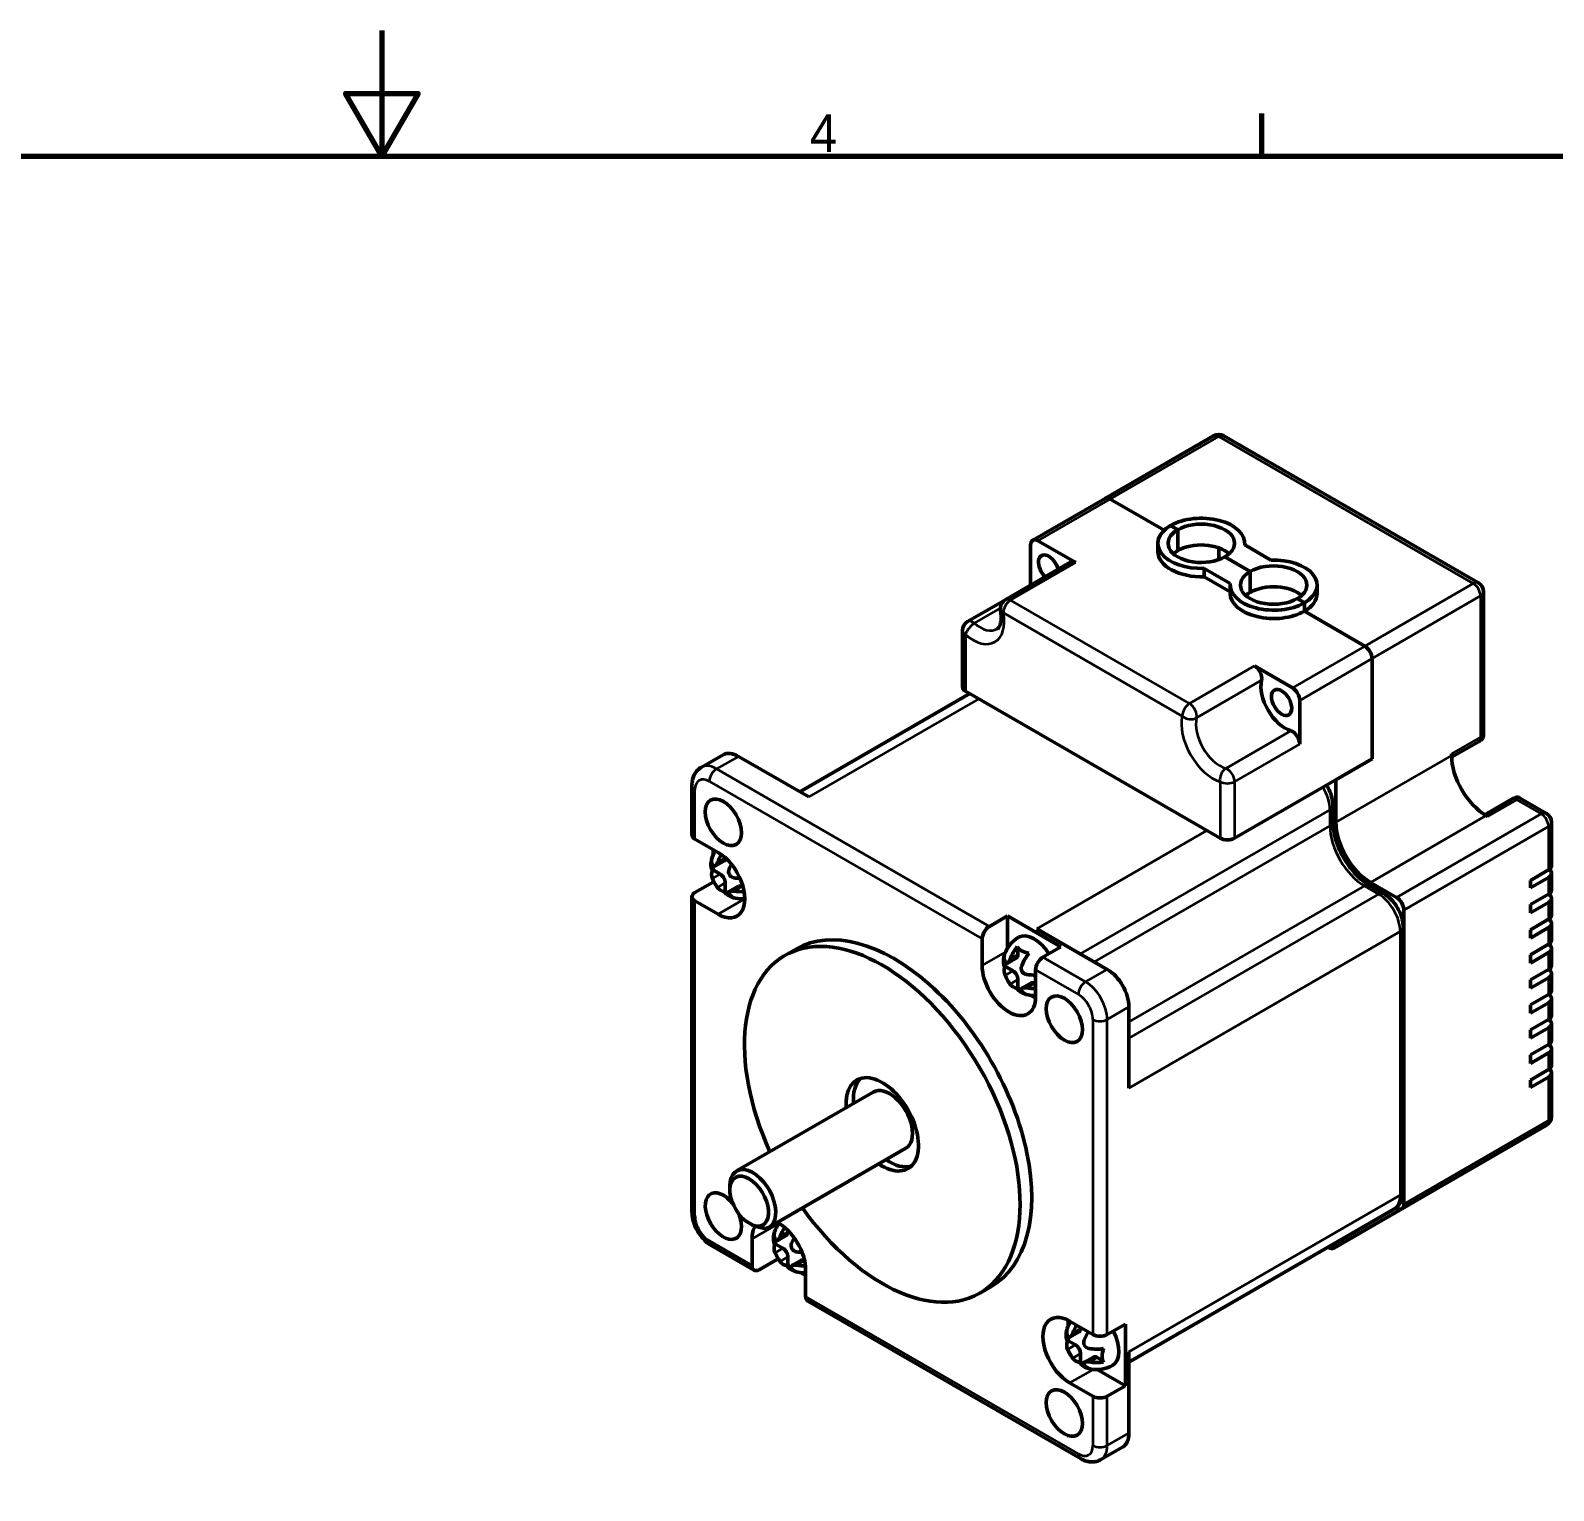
# Model space of a CAD drawing. Header units: millimetres. Extents: x 583 to 1920, y -107 to 363.
# Drawn here: x 806.7 to 955.6, y 220.1 to 362.8 of the extents above; entities that cross this region are included whole.
import ezdxf

# ---------------------------------------------------------------- set-up
doc = ezdxf.new("R2010")
doc.units = ezdxf.units.MM
doc.header["$LTSCALE"] = 1.2
for name, color, linetype, lineweight in [('경계(ISO)', 7, 'Continuous', 70), ('외형선(ISO)', 7, 'Continuous', 50), ('좁은 외형선(ISO)', 7, 'Continuous', 35)]:
    doc.layers.add(name, color=color, linetype=linetype, lineweight=lineweight)
doc.styles.add('레이블 문자 (JIS)', font='')
doc.styles.get('레이블 문자 (JIS)').set_extended_font_data('Gulim')

# ---------------------------------------------------------------- blocks, each defined once
blk = doc.blocks.new('경계 Default Border')
at = {"layer": '경계(ISO)'}
blk.add_line((280, 287), (280, 290.4), dxfattribs=at)
at = {"layer": '경계(ISO)', "flags": 128}
for points in [[(210, 297), (210, 287), (207.11, 292), (212.89, 292), (210, 287)], [(10, 10), (10, 287), (410, 287), (410, 10), (10, 10)]]:
    blk.add_lwpolyline(points, dxfattribs=at)
at = {"layer": '경계(ISO)', "insert": (244.04, 287.33), "char_height": 3, "attachment_point": 7, "style": '레이블 문자 (JIS)'}
blk.add_mtext('4', dxfattribs=at)

msp = doc.modelspace()

# ---------------------------------------------------------------- linework, layer by layer
at = {"layer": '외형선(ISO)', "color": 0}
for p, q in [((922.3973, 323.1651), (911.7907, 317.0414)), ((948.2874, 308.7948), (923.3973, 323.1651)), ((911.7907, 317.0414), (904.7196, 312.9589)), ((912.2907, 316.9919), (917.5723, 313.9425)), ((912.2907, 316.9919), (917.5723, 313.9425)), ((918.9021, 313.9913), (918.195, 314.3995)), ((918.195, 314.3995), (918.9021, 313.9913)), ((908.9202, 310.7728), (905.2196, 312.9094)), ((916.9502, 311.848), (916.9502, 312.6644)), ((918.9021, 313.9913), (918.9021, 311.95)), ((918.9021, 313.9913), (918.9021, 311.95)), ((925.4502, 312.4969), (925.4502, 312.6644)), ((904.5125, 312.5011), (904.5125, 308.5662)), ((922.8973, 312.2235), (922.8973, 311.0642)), ((923.4983, 311.3376), (925.9732, 309.9088)), ((923.4983, 311.3376), (925.9732, 309.9088)), ((925.4409, 312.5023), (927.9904, 311.0303)), ((908.4202, 310.8224), (902.0563, 307.1481)), ((921.4811, 310.2161), (924.0306, 308.7441)), ((921.4811, 309.3996), (921.4811, 310.2161)), ((925.9732, 309.9088), (925.9732, 307.8675)), ((925.9732, 309.9088), (925.9732, 307.8675)), ((924.0213, 307.933), (921.4811, 309.3996)), ((924.0213, 308.582), (924.0213, 307.7655)), ((932.5213, 307.7655), (932.5213, 308.582)), ((898.3556, 305.0116), (902.0563, 307.1481)), ((930.5694, 307.2552), (931.2765, 306.8469)), ((930.5694, 307.2552), (931.2765, 306.8469)), ((931.2765, 306.0304), (931.2765, 306.8469)), ((931.2765, 306.8469), (931.2765, 306.0304)), ((948.7874, 293.9667), (948.7874, 307.9288)), ((931.2765, 306.0304), (937.1808, 302.6215)), ((931.2765, 306.0304), (937.1808, 302.6215)), ((897.8556, 304.1455), (897.8556, 298.6207)), ((937.8879, 301.3968), (937.8879, 291.5988)), ((937.8879, 301.3968), (937.8879, 291.5988)), ((930.1098, 298.5391), (926.4091, 300.6756)), ((898.5639, 297.9727), (881.9469, 288.3788)), ((923.0387, 283.8421), (898.1485, 298.2125)), ((930.8169, 293.0412), (930.8169, 297.3143)), ((948.4945, 293.7302), (948.6275, 293.6535)), ((874.4454, 291.9924), (872.3241, 290.7676)), ((882.8255, 287.8715), (875.9454, 291.8438)), ((945.6661, 292.0972), (945.6661, 291.9254)), ((945.6691, 291.7607), (948.2874, 293.2724)), ((937.8879, 291.5988), (924.4529, 283.8421)), ((934.3524, 289.5576), (937.8879, 291.5988)), ((871.4099, 288.986), (871.4099, 284.1687)), ((934.3524, 285.3935), (934.3524, 289.5576)), ((951.5374, 287.6433), (948.9191, 286.1316)), ((952.0374, 287.7473), (952.0374, 287.5938)), ((952.0374, 287.7473), (952.0374, 287.7473)), ((954.9342, 286.2595), (952.3887, 287.7292)), ((934.0584, 287.0387), (934.0584, 285.4629)), ((949.0602, 286.0467), (949.209, 285.9608)), ((955.4342, 281.1477), (955.4342, 285.3935)), ((873.9655, 282.4541), (871.7027, 283.7605)), ((873.4705, 282.1892), (873.4705, 282.7398)), ((873.6447, 281.0932), (874.5276, 281.6029)), ((874.6726, 281.9334), (874.6726, 281.9234)), ((873.3975, 280.6973), (873.4705, 280.7394)), ((873.4705, 281.1086), (873.4705, 280.7394)), ((873.4705, 280.7394), (874.1776, 280.3312)), ((953.3736, 279.7188), (955.1413, 280.7394)), ((955.1413, 280.0046), (953.3736, 278.984)), ((955.4342, 280.4128), (955.4342, 278.7798)), ((871.7027, 278.5349), (873.4705, 279.5555)), ((873.4705, 279.5555), (873.4705, 279.7387)), ((873.4705, 279.5555), (873.5978, 279.482)), ((874.5996, 278.6152), (874.6726, 278.6574)), ((874.6726, 279.4739), (874.6726, 278.6574)), ((874.6726, 278.6574), (874.9923, 278.4728)), ((875.0661, 278.6314), (875.9489, 279.1411)), ((876.2989, 279.1064), (876.428, 279.032)), ((937.6596, 279.2254), (939.0243, 278.4375)), ((940.2921, 278.045), (937.7465, 279.5147)), ((953.3736, 278.984), (953.3736, 279.7188)), ((871.4099, 278.1266), (871.4099, 247.3447)), ((871.7027, 277.7184), (873.9655, 276.412)), ((876.3131, 277.9144), (876.4404, 277.8409)), ((955.1413, 278.3716), (953.3736, 277.351)), ((955.1413, 277.5551), (953.3736, 276.5345)), ((953.3736, 276.5345), (953.3736, 277.351)), ((955.4342, 277.9633), (955.4342, 276.3304)), ((900.482, 275.2281), (902.2498, 276.2487)), ((902.2498, 276.2487), (907.4823, 273.2277)), ((902.2498, 276.2487), (902.2498, 273.0807)), ((940.9992, 248.0796), (940.9992, 276.8202)), ((955.1413, 275.9221), (953.3736, 274.9015)), ((955.4342, 275.5139), (955.4342, 273.8809)), ((899.7749, 274.0033), (899.7749, 271.3905)), ((912.0078, 271.0231), (905.1277, 274.9954)), ((940.9385, 275.1219), (940.9385, 249.3696)), ((955.1413, 275.1056), (953.3736, 274.085)), ((953.3736, 274.085), (953.3736, 274.9015)), ((881.6232, 273.0281), (880.4918, 272.3749)), ((903.2751, 273.1374), (903.2751, 272.4724)), ((907.4823, 273.2277), (905.7146, 272.207)), ((955.1413, 273.4726), (953.3736, 272.452)), ((955.1413, 272.6561), (953.3736, 271.6355)), ((953.3736, 271.6355), (953.3736, 272.452)), ((955.4342, 273.0644), (955.4342, 271.4314)), ((902, 271.2463), (902.073, 271.2885)), ((902.073, 271.6577), (902.073, 271.2885)), ((902.073, 271.2885), (902.7801, 270.8802)), ((903.1301, 272.152), (902.2472, 271.6422)), ((905.0075, 268.3695), (905.0075, 270.9823)), ((955.1413, 271.0231), (953.3736, 270.0025)), ((903.2751, 270.0229), (903.2751, 269.2064)), ((903.6685, 269.1804), (904.5514, 269.6902)), ((904.9014, 269.6555), (905.0075, 269.5943)), ((955.1413, 270.2066), (953.3736, 269.186)), ((953.3736, 269.186), (953.3736, 270.0025)), ((955.4342, 270.6149), (955.4342, 268.9819)), ((903.2021, 269.1643), (903.2751, 269.2064)), ((903.2751, 269.2064), (903.5948, 269.0218)), ((955.1413, 268.5736), (953.3736, 267.553)), ((955.4342, 268.1654), (955.4342, 266.5324)), ((914.1292, 259.4044), (914.1292, 267.3489)), ((955.1413, 267.7571), (953.3736, 266.7365)), ((953.3736, 266.7365), (953.3736, 267.553)), ((955.1413, 266.1241), (953.3736, 265.1035)), ((955.1413, 265.3076), (953.3736, 264.287)), ((953.3736, 264.287), (953.3736, 265.1035)), ((955.4342, 265.7159), (955.4342, 264.0829)), ((955.1413, 263.6747), (953.3736, 262.654)), ((955.1413, 262.8582), (953.3736, 261.8375)), ((953.3736, 261.8375), (953.3736, 262.654)), ((955.4342, 263.2664), (955.4342, 261.6334)), ((955.1413, 261.2252), (953.3736, 260.2045)), ((955.4342, 256.6528), (955.4342, 260.8986)), ((955.1413, 260.4903), (953.3736, 259.4697)), ((953.3736, 259.4697), (953.3736, 260.2045)), ((889.1364, 259.035), (875.7721, 251.3191)), ((954.9342, 255.7868), (940.7921, 247.6218)), ((892.3114, 253.5357), (878.9471, 245.8198)), ((875.1145, 249.4574), (875.1145, 249.8657)), ((914.1292, 232.6375), (940.0243, 247.5881)), ((940.7921, 247.6218), (934.1453, 243.7843)), ((940.2146, 247.7161), (940.2921, 247.6713)), ((876.642, 246.4322), (877.3701, 246.0119)), ((879.7638, 245.973), (879.7638, 246.12)), ((877.2889, 244.6911), (877.2889, 242.0783)), ((879.514, 244.1387), (879.587, 244.1808)), ((879.587, 244.55), (879.587, 244.1808)), ((879.587, 244.1808), (880.2941, 243.7725)), ((879.7612, 244.5345), (880.6441, 245.0443)), ((880.7891, 245.3647), (880.7891, 245.5137)), ((934.3524, 244.242), (934.3524, 244.3134)), ((873.3241, 244.0292), (877.496, 241.6205)), ((879.7638, 242.6907), (877.996, 241.6701)), ((879.7638, 242.6907), (879.7638, 242.8377)), ((879.9224, 242.5991), (879.7638, 242.6907)), ((880.7891, 242.9152), (880.7891, 242.0987)), ((933.5835, 243.8695), (933.6453, 243.8338)), ((880.7161, 242.0566), (880.7891, 242.0987)), ((880.7891, 242.0987), (881.1088, 241.9141)), ((882.0654, 242.5825), (881.1825, 242.0727)), ((882.5215, 241.0985), (882.0446, 241.3738)), ((882.4154, 242.5478), (882.4241, 242.5428)), ((882.5215, 239.0573), (882.5215, 241.6701)), ((900.6732, 240.0325), (899.5418, 239.3793)), ((882.7286, 238.5995), (909.3865, 223.2085)), ((910.5936, 235.3422), (908.3309, 236.6486)), ((908.3637, 235.0836), (909.2466, 235.5933)), ((909.3915, 236.0362), (909.3915, 235.9138)), ((912.0078, 235.3422), (913.7756, 236.3628)), ((913.7756, 236.3628), (913.7756, 230.3208)), ((908.1165, 234.6877), (908.1895, 234.7298)), ((908.1895, 235.099), (908.1895, 234.7298)), ((908.8966, 234.3216), (908.1895, 234.7298)), ((909.3185, 232.6056), (909.3915, 232.6478)), ((909.3915, 233.4643), (909.3915, 232.6478)), ((909.3915, 232.6478), (909.7113, 232.4632)), ((909.785, 232.6218), (910.6679, 233.1315)), ((911.0179, 233.0969), (911.5938, 232.7643)), ((914.1292, 225.7076), (914.1292, 233.6521)), ((913.7756, 230.3208), (911.032, 231.9048)), ((908.3309, 230.6065), (910.5936, 229.3001)), ((913.7756, 230.3208), (912.0078, 229.3001)), ((913.5078, 224.3342), (911.3865, 223.1095))]:
    msp.add_line(p, q, dxfattribs=at)
for centre, radius, start, end in [((922.8973, 322.2991), 1, 60, 120), ((947.7874, 307.9288), 1, 0, 60), ((902.5563, 306.2821), 1, 120, 190.367983), ((898.8556, 304.1455), 1, 120, 180), ((954.4342, 285.3935), 1, 0, 60), ((876.2636, 280.964), 3.05, 147.342376, 161.261793), ((876.2636, 280.964), 3.05, 198.738207, 221.261793), ((876.2636, 280.964), 3.05, 258.738207, 275.98823), ((904.8661, 271.513), 3.05, 120, 161.261793), ((904.8661, 271.513), 3.05, 198.738207, 221.261793), ((904.8661, 271.513), 3.05, 258.738207, 272.657624), ((954.4342, 256.6528), 1, 300, 0), ((882.3801, 244.4053), 3.05, 144.01177, 161.261793), ((882.3801, 244.4053), 3.05, 198.738207, 221.261793), ((882.3801, 244.4053), 3.05, 258.738207, 272.657624), ((910.9825, 234.9544), 3.05, 147.342376, 161.261793), ((910.9825, 234.9544), 3.05, 198.738207, 221.261793), ((910.9825, 234.9544), 3.05, 258.738207, 300)]:
    msp.add_arc(centre, radius, start, end, dxfattribs=at)
for centre, major_axis, ratio, start_param, end_param in [((912.2907, 316.1754), (-0.5, 0.866), 0.57735027, 5.49778714, 6.28318531), ((912.2907, 316.1754), (-0.5, 0.866), 0.57735027, 5.49778714, 6.28318531), ((921.2002, 312.6644), (-4.25, 0), 0.57735027, 5.49778714, 7.92012595), ((921.2002, 312.6644), (4.25, 0), 0.57735027, 6.21704099, 8.6393798), ((921.2002, 312.6644), (3.25, 0), 0.57735027, 5.49778714, 8.6393798), ((905.2196, 312.0929), (-0.5, 0.866), 0.57735027, 5.49778714, 7.06858347), ((921.2002, 312.6644), (-3.25, 0), 0.57735027, 5.49778714, 8.6393798), ((906.2803, 310.2558), (-0.7, 1.2124), 0.57735027, 4.28576383, 8.28060679), ((921.2002, 311.848), (-4.25, 0), 0.57735027, 0, 1.63694064), ((921.2002, 310.6232), (-3.25, 0), 0.57735027, 5.49778714, 5.70807388), ((921.2002, 310.6232), (-3.25, 0), 0.57735027, 3.71670408, 5.49778714), ((908.9202, 309.9563), (-0.5, 0.866), 0.57735027, 5.49778714, 6.28318531), ((928.2713, 308.582), (-3.25, 0), 0.57735027, 5.49778714, 8.6393798), ((928.2713, 308.582), (3.25, 0), 0.57735027, 5.49778714, 8.6393798), ((928.2713, 308.582), (4.25, 0), 0.57735027, 5.49778714, 7.92012595), ((928.2713, 308.582), (-4.25, 0), 0.57735027, 6.21704099, 8.6393798), ((928.2713, 306.5407), (-3.25, 0), 0.57735027, 3.71670408, 5.49778714), ((928.2713, 307.7655), (-4.25, 0), 0.57735027, 0, 2.35619449), ((928.2713, 306.5407), (-3.25, 0), 0.57735027, 5.49778714, 5.70807388), ((928.2713, 307.7655), (4.25, 0), 0.57735027, 5.49778714, 6.28318531), ((937.1808, 301.805), (-0.5, 0.866), 0.57735027, 3.92699082, 5.49778714), ((937.1808, 301.805), (0.5, -0.866), 0.57735027, 0.78539816, 2.35619449), ((926.4091, 299.8591), (0.5, -0.866), 0.57735027, 0.55343859, 2.35619449), ((929.4027, 297.3143), (-1.675, 2.9012), 0.57735027, 0.55343859, 2.58815407), ((898.8556, 298.6207), (-1, 0), 0.57735027, 0, 0.78539816), ((930.1098, 297.7226), (0.5, -0.866), 0.57735027, 0.78539816, 2.35619449), ((930.1098, 293.4494), (0.5, -0.866), 0.57735027, 0.78539816, 2.58815407), ((947.7874, 294.1385), (1.2071, 0.6969), 0.71743894, 4.71238898, 5.10890316), ((875.9454, 289.3943), (-1.5, 2.5981), 0.57735027, 5.49778714, 6.28318531), ((949.0602, 289.9658), (2.4, -4.1569), 0.57735027, 3.92699082, 5.49778714), ((952.0374, 286.7773), (1.2071, 0.6969), 0.71743894, 1.17428215, 1.57079633), ((937.7465, 283.4339), (2.4, -4.1569), 0.57735027, 3.92699082, 5.49778714), ((872.4099, 284.1687), (-1, 0), 0.57735027, 0, 0.78539816), ((923.7458, 284.2504), (-1, 0), 0.57735027, 0.78539816, 2.35619449), ((874.4958, 281.9846), (-0.8736, -1.5131), 0.57735027, 5.11882749, 5.97340863), ((876.2636, 281.6172), (-2.9432, 0), 0.57735027, 6.08978186, 6.53380879), ((875.6979, 281.2906), (1.4716, 2.5489), 0.57735027, 1.52952548, 1.82141981), ((873.9655, 279.433), (1.85, -3.2043), 0.57735027, 5.49778714, 8.6393798), ((874.1776, 282.2091), (0.35, -0.6062), 0.57735027, 0, 0.78539816), ((876.2636, 280.3108), (-2.9432, 0), 0.57735027, 6.05371341, 6.53380879), ((874.1776, 279.7596), (0.35, -0.6062), 0.57735027, 0.78539816, 2.35619449), ((876.8293, 280.6374), (-1.4716, -2.5489), 0.57735027, 4.78090162, 4.96301246), ((876.2636, 281.6172), (-2.9432, 0), 0.57735027, 1.32017285, 1.51939667), ((954.4342, 281.1477), (1, 0), 0.57735027, 5.49778714, 6.28318531), ((954.4342, 280.4128), (1, 0), 0.57735027, 5.49778714, 6.9730024), ((872.4099, 278.1266), (-1, 0), 0.57735027, 5.49778714, 7.06858347), ((875.6979, 281.2906), (-1.4716, -2.5489), 0.57735027, 6.03256182, 6.5126572), ((876.2636, 278.9227), (-1.7471, 0), 0.57735027, 0.30977667, 1.16435782), ((876.2636, 280.3108), (-2.9432, 0), 0.57735027, 1.32017285, 1.65761021), ((876.2989, 278.5349), (-0.35, 0.6062), 0.57735027, 5.49778714, 6.28318531), ((954.4342, 278.7798), (1, 0), 0.57735027, 5.49778714, 6.28318531), ((876.8293, 280.6374), (-1.4716, -2.5489), 0.57735027, 6.03256182, 6.47658875), ((876.4404, 280.8619), (1.85, -3.2043), 0.57735027, 5.49778714, 5.55047775), ((940.2921, 277.2285), (0.5, -0.866), 0.57735027, 0.78539816, 2.35619449), ((954.4342, 277.9633), (1, 0), 0.57735027, 5.49778714, 7.06858347), ((954.4342, 276.3304), (1, 0), 0.57735027, 5.49778714, 6.28318531), ((954.4342, 275.5139), (1, 0), 0.57735027, 5.49778714, 7.06858347), ((890.0168, 255.8771), (-9.525, 16.4978), 0.57735027, 1.73824441, 7.68653355), ((891.1482, 256.5303), (-9.525, 16.4978), 0.57735027, 3.14159265, 6.28318531), ((900.482, 274.4116), (0.5, 0.866), 0.57735027, 0.78539816, 2.35619449), ((904.8661, 271.513), (-1.525, 2.6414), 0.57735027, 4.77038105, 6.28318531), ((904.8661, 272.1662), (-2.9432, 0), 0.57735027, 6.08978186, 6.53380879), ((904.3004, 271.8396), (1.4716, 2.5489), 0.57735027, 1.34132443, 1.82141981), ((902.7801, 272.7582), (0.35, -0.6062), 0.57735027, 0, 0.78539816), ((904.8661, 273.5543), (-1.7471, 0), 0.57735027, 0.30977667, 1.26101965), ((905.4317, 271.1864), (-1.4716, -2.5489), 0.57735027, 4.48291708, 4.96301246), ((954.4342, 273.8809), (1, 0), 0.57735027, 5.49778714, 6.28318531), ((954.4342, 273.0644), (1, 0), 0.57735027, 5.49778714, 7.06858347), ((902.3912, 269.88), (1.85, -3.2043), 0.57735027, 3.92699082, 7.06858347), ((903.0983, 272.5336), (-0.8736, -1.5131), 0.57735027, 5.11882749, 5.97340863), ((904.8661, 270.8598), (-2.9432, 0), 0.57735027, 6.05371341, 6.53380879), ((905.7146, 271.3905), (-0.5, -0.866), 0.57735027, 3.92699082, 5.49778714), ((912.0078, 268.5736), (-1.5, 2.5981), 0.57735027, 3.92699082, 5.49778714), ((954.4342, 271.4314), (1, 0), 0.57735027, 5.49778714, 6.28318531), ((954.4342, 270.6149), (1, 0), 0.57735027, 5.49778714, 7.06858347), ((904.3004, 271.8396), (-1.4716, -2.5489), 0.57735027, 6.03256183, 6.5126572), ((902.7801, 270.3087), (0.35, -0.6062), 0.57735027, 0.78539816, 2.35619449), ((904.8661, 272.1662), (2.9432, 0), 0.57735027, 4.4617655, 4.76045749), ((904.9014, 269.0839), (-0.35, 0.6062), 0.57735027, 5.49778714, 6.28318531), ((904.8661, 269.4718), (-1.7471, 0), 0.57735027, 0.30977667, 1.16435782), ((905.4317, 271.1864), (-1.4716, -2.5489), 0.57735027, 6.03256183, 6.47658875), ((904.8661, 270.8598), (-2.9432, 0), 0.57735027, 1.32017284, 1.61886483), ((904.8661, 271.3089), (1.85, -3.2043), 0.57735027, 5.38486912, 5.55047775), ((954.4342, 268.9819), (1, 0), 0.57735027, 5.49778714, 6.28318531), ((954.4342, 268.1654), (1, 0), 0.57735027, 5.49778714, 7.06858347), ((954.4342, 266.5324), (1, 0), 0.57735027, 5.49778714, 6.28318531), ((954.4342, 265.7159), (1, 0), 0.57735027, 5.49778714, 7.06858347), ((954.4342, 264.0829), (1, 0), 0.57735027, 5.49778714, 6.28318531), ((954.4342, 263.2664), (1, 0), 0.57735027, 5.49778714, 7.06858347), ((954.4342, 261.6334), (1, 0), 0.57735027, 5.49778714, 6.28318531), ((954.4342, 260.8986), (1, 0), 0.57735027, 5.49778714, 6.9730024), ((890.0168, 255.8771), (-2.5, 4.3301), 0.57735027, 2.25880485, 7.16597311), ((890.7239, 256.2854), (-2.5, 4.3301), 0.57735027, 0.14189705, 0.88278781), ((890.7239, 256.2854), (-1.5875, 2.7496), 0.57735027, 3.14159265, 6.28318531), ((877.3596, 248.5695), (-1.5875, 2.7496), 0.57735027, 2.95364647, 7.06858347), ((890.7239, 256.2854), (2.5, -4.3301), 0.57735027, 5.4003975, 6.14128825), ((877.006, 248.3653), (-1.3375, 2.3166), 0.57735027, 2.54984423, 8.44573006), ((874.4817, 246.9079), (1.25, -2.1651), 0.57735027, 1.79988738, 7.62489058), ((940.2921, 248.4878), (0.5, -0.866), 0.57735027, 5.49778714, 7.06858347), ((879.9052, 243.1806), (-1.85, 3.2043), 0.57735027, 0.29701583, 0.78539816), ((879.9052, 243.1806), (1.85, -3.2043), 0.57735027, 0.78539816, 2.41465847), ((882.3801, 244.6095), (1.85, -3.2043), 0.57735027, 3.87430021, 3.92699082), ((881.8144, 244.7319), (-1.4716, -2.5489), 0.57735027, 4.62557509, 4.96301246), ((880.6123, 245.426), (-0.8736, -1.5131), 0.57735027, 5.11882749, 5.97340863), ((882.3801, 245.0585), (-2.9432, 0), 0.57735027, 6.08978186, 6.53380879), ((880.2941, 245.6505), (0.35, -0.6062), 0.57735027, 0, 0.78539816), ((882.9457, 244.0787), (-1.4716, -2.5489), 0.57735027, 4.76378864, 4.96301246), ((933.6453, 244.6503), (0.5, -0.866), 0.57735027, 5.49778714, 7.06858347), ((882.3801, 243.7521), (-2.9432, 0), 0.57735027, 6.05371341, 6.53380879), ((880.2941, 243.201), (0.35, -0.6062), 0.57735027, 0.78539816, 2.35619449), ((882.3801, 245.0585), (2.9432, 0), 0.57735027, 4.4617655, 4.64387634), ((877.996, 242.4866), (-0.5, -0.866), 0.57735027, 5.49778714, 7.06858347), ((881.8144, 244.7319), (-1.4716, -2.5489), 0.57735027, 6.03256183, 6.5126572), ((882.3801, 242.3641), (-1.7471, 0), 0.57735027, 0.30977667, 1.16435782), ((882.9457, 244.0787), (-1.4716, -2.5489), 0.57735027, 6.03256182, 6.47658875), ((882.3801, 243.7521), (-2.9432, 0), 0.57735027, 1.32017284, 1.61206717), ((882.4154, 241.9763), (-0.35, 0.6062), 0.57735027, 5.49778714, 6.28318531), ((883.2286, 239.4655), (-0.5, -0.866), 0.57735027, 5.49778714, 6.28318531), ((908.3309, 233.6276), (-1.85, 3.2043), 0.57735027, 5.49778714, 8.6393798), ((910.8057, 235.0564), (1.85, -3.2043), 0.57735027, 3.87430021, 4.03990884), ((909.2148, 235.975), (-0.8736, -1.5131), 0.57735027, 5.11882749, 5.97340863), ((910.9825, 235.6076), (-2.9432, 0), 0.57735027, 6.08978186, 6.53380879), ((910.4168, 235.281), (1.4716, 2.5489), 0.57735027, 1.52272782, 1.82141981), ((908.8966, 236.1995), (0.35, -0.6062), 0.57735027, 0, 0.78539816), ((911.5482, 234.6278), (-1.4716, -2.5489), 0.57735027, 4.66432047, 4.96301247), ((911.3007, 235.7505), (1, 0), 0.57735027, 3.92699082, 5.49778714), ((910.9825, 234.9544), (1.525, -2.6414), 0.57735027, 0, 1.51280425), ((910.9825, 234.3012), (-2.9432, 0), 0.57735027, 6.05371341, 6.53380879), ((908.8966, 233.7501), (-0.35, 0.6062), 0.57735027, 3.92699082, 5.49778714), ((910.9825, 235.6076), (2.9432, 0), 0.57735027, 4.4617655, 4.94186088), ((912.7503, 233.9338), (-0.8736, -1.5131), 0.57735027, 5.02216565, 5.97340863), ((910.4168, 235.281), (-1.4716, -2.5489), 0.57735027, 6.03256182, 6.5126572), ((910.9825, 232.9131), (-1.7471, 0), 0.57735027, 0.30977667, 1.16435782), ((911.5482, 234.6278), (-1.4716, -2.5489), 0.57735027, 6.03256182, 6.47658875), ((910.9825, 234.3012), (-2.9432, 0), 0.57735027, 1.32017285, 1.80026822), ((911.0179, 232.5253), (-0.35, 0.6062), 0.57735027, 5.49778714, 6.28318531), ((911.3007, 229.7084), (-1, 0), 0.57735027, 0.78539816, 2.35619449), ((912.0078, 226.9323), (1.5, -2.5981), 0.57735027, 0, 0.78539816)]:
    msp.add_ellipse(centre, major_axis=major_axis, ratio=ratio, start_param=start_param, end_param=end_param, dxfattribs=at)
for centre, major_axis in [((929.0491, 297.1102), (-0.7, 1.2124)), ((874.4817, 285.3975), (1.25, -2.1651)), ((907.8147, 266.1527), (-1.25, 2.1651)), ((907.8147, 227.6631), (-1.25, 2.1651))]:
    msp.add_ellipse(centre, major_axis=major_axis, ratio=0.57735027, dxfattribs=at)
for points, knots in [([(901.5726, 306.1021), (901.6119, 305.8872), (901.6332, 305.6827), (901.6423, 305.3085), (901.6301, 305.1388), (901.5809, 304.8461), (901.544, 304.7234), (901.4605, 304.5291), (901.4145, 304.4577), (901.3257, 304.3532), (901.2835, 304.3192), (901.2378, 304.2927)], [6.05122573, 6.05122573, 6.05122573, 6.05122573, 6.25469728, 6.25469728, 6.45816883, 6.45816883, 6.66164037, 6.66164037, 6.86511192, 6.86511192, 7.06858347, 7.06858347, 7.06858347, 7.06858347]), ([(948.7148, 293.6088), (948.7039, 293.6139), (948.6921, 293.6196), (948.6632, 293.634), (948.6455, 293.6431), (948.6275, 293.6535)], [-0.0244444247, -0.0244444247, -0.0244444247, -0.0244444247, -0.0139508047, -0.0139508047, -0.0000008635, -0.0000008635, -0.0000008635, -0.0000008635]), ([(948.7878, 293.9059), (948.7882, 293.8816), (948.7872, 293.8576), (948.777, 293.7534), (948.7537, 293.6774), (948.7148, 293.6088)], [-0.0811248977, -0.0811248977, -0.0811248977, -0.0811248977, -0.071810213, -0.071810213, -0.0402422141, -0.0402422141, -0.0402422141, -0.0402422141]), ([(948.7878, 293.9059), (948.7878, 293.9099), (948.7877, 293.914), (948.7877, 293.9222), (948.7876, 293.9262), (948.7875, 293.9343), (948.7875, 293.9384), (948.7875, 293.9465), (948.7875, 293.9505), (948.7874, 293.9586), (948.7874, 293.9626), (948.7874, 293.9667)], [1.5551819692, 1.5551819692, 1.5551819692, 1.5551819692, 1.5583048407, 1.5583048407, 1.5614277122, 1.5614277122, 1.5645505838, 1.5645505838, 1.5676734553, 1.5676734553, 1.5707963268, 1.5707963268, 1.5707963268, 1.5707963268]), ([(872.3241, 290.7676), (872.1932, 290.6921), (872.0729, 290.5984), (871.8643, 290.3873), (871.7759, 290.2702), (871.6311, 290.0256), (871.5745, 289.8982), (871.4878, 289.6402), (871.4577, 289.5096), (871.4187, 289.248), (871.4099, 289.1169), (871.4099, 288.986)], [5.497787144, 5.497787144, 5.497787144, 5.497787144, 5.654866776, 5.654866776, 5.811946409, 5.811946409, 5.969026042, 5.969026042, 6.126105675, 6.126105675, 6.283185307, 6.283185307, 6.283185307, 6.283185307]), ([(933.4487, 289.0358), (933.5402, 288.8867), (933.6231, 288.732), (933.8091, 288.3291), (933.8989, 288.0757), (934.0234, 287.5614), (934.0584, 287.3004), (934.0584, 287.0387)], [2.309544945, 2.309544945, 2.309544945, 2.309544945, 2.513274123, 2.513274123, 2.827433388, 2.827433388, 3.141592654, 3.141592654, 3.141592654, 3.141592654]), ([(952.0374, 287.7473), (952.0374, 287.7701), (952.0386, 287.7917), (952.0407, 287.8235), (952.0415, 287.8347), (952.0424, 287.8452)], [-0.0304397349, -0.0304397349, -0.0304397349, -0.0304397349, -0.0147135937, -0.0147135937, -0.0052936992, -0.0052936992, -0.0052936992, -0.0052936992]), ([(952.0424, 287.8452), (952.1038, 287.8447), (952.1644, 287.8338), (952.262, 287.7995), (952.2998, 287.7816), (952.3362, 287.7599)], [-0.0668577087, -0.0668577087, -0.0668577087, -0.0668577087, -0.042224925, -0.042224925, -0.0258928021, -0.0258928021, -0.0258928021, -0.0258928021]), ([(952.3887, 287.7292), (952.3852, 287.7312), (952.3817, 287.7332), (952.3747, 287.7373), (952.3712, 287.7393), (952.3642, 287.7434), (952.3607, 287.7454), (952.3537, 287.7496), (952.3502, 287.7516), (952.3432, 287.7558), (952.3397, 287.7579), (952.3362, 287.7599)], [0, 0, 0, 0, 0.0031228715, 0.0031228715, 0.006245743, 0.006245743, 0.0093686146, 0.0093686146, 0.0124914861, 0.0124914861, 0.0156143576, 0.0156143576, 0.0156143576, 0.0156143576]), ([(934.0584, 285.4629), (934.0584, 285.0943), (934.1049, 284.6815), (934.2991, 283.8062), (934.4487, 283.343), (934.8424, 282.4183), (935.0879, 281.957), (935.6484, 281.0921), (935.9636, 280.6887), (936.6228, 279.9872), (936.9664, 279.6882), (937.4234, 279.3689), (937.5425, 279.293), (937.6596, 279.2254)], [6.28318531, 6.28318531, 6.28318531, 6.28318531, 6.56895345, 6.56895345, 6.8608463, 6.8608463, 7.15749991, 7.15749991, 7.45499555, 7.45499555, 7.74914973, 7.74914973, 7.85398163, 7.85398163, 7.85398163, 7.85398163]), ([(873.4123, 281.1957), (873.4356, 281.1433), (873.4692, 281.1005), (873.5503, 281.0618), (873.5979, 281.0661), (873.6916, 281.1202), (873.7412, 281.172), (873.8321, 281.31), (873.8735, 281.3961), (873.9073, 281.4815)], [0, 0, 0, 0, 0.028131167, 0.028131167, 0.056262335, 0.056262335, 0.084393502, 0.084393502, 0.112524669, 0.112524669, 0.112524669, 0.112524669]), ([(875.5336, 279.971), (875.4428, 279.9844), (875.3475, 280.016), (875.1826, 280.1195), (875.1129, 280.1914), (875.0192, 280.3538), (874.9917, 280.45), (874.9846, 280.6446), (875.0049, 280.7429), (875.0387, 280.8283)], [-0.5263783, -0.5263783, -0.5263783, -0.5263783, -0.498247132, -0.498247132, -0.470115965, -0.470115965, -0.441984798, -0.441984798, -0.41385363, -0.41385363, -0.41385363, -0.41385363]), ([(873.9073, 279.032), (873.8735, 279.0784), (873.8321, 279.1411), (873.7412, 279.2873), (873.6916, 279.3708), (873.5979, 279.5332), (873.5503, 279.6179), (873.4692, 279.7696), (873.4356, 279.8369), (873.4123, 279.8893)], [0.269163796, 0.269163796, 0.269163796, 0.269163796, 0.297294963, 0.297294963, 0.32542613, 0.32542613, 0.353557298, 0.353557298, 0.381688465, 0.381688465, 0.381688465, 0.381688465]), ([(875.5336, 278.6646), (875.4428, 278.678), (875.3475, 278.6852), (875.1826, 278.6755), (875.1129, 278.6584), (875.0192, 278.6043), (874.9917, 278.5653), (874.9846, 278.4757), (875.0049, 278.4252), (875.0387, 278.3788)], [0.144710211, 0.144710211, 0.144710211, 0.144710211, 0.172841378, 0.172841378, 0.200972546, 0.200972546, 0.229103713, 0.229103713, 0.25723488, 0.25723488, 0.25723488, 0.25723488]), ([(939.0243, 278.4375), (939.251, 278.3066), (939.4595, 278.1458), (939.8427, 277.7808), (940.0172, 277.5763), (940.3277, 277.1365), (940.4636, 276.9012), (940.6892, 276.4124), (940.779, 276.159), (940.9035, 275.6446), (940.9385, 275.3836), (940.9385, 275.1219)], [1.57079633, 1.57079633, 1.57079633, 1.57079633, 1.88495559, 1.88495559, 2.19911486, 2.19911486, 2.51327412, 2.51327412, 2.82743339, 2.82743339, 3.14159265, 3.14159265, 3.14159265, 3.14159265]), ([(902.0148, 271.7448), (902.038, 271.6923), (902.0716, 271.6496), (902.1528, 271.6109), (902.2003, 271.6152), (902.2941, 271.6693), (902.3437, 271.7211), (902.4345, 271.8591), (902.476, 271.9452), (902.5098, 272.0306)], [0.144689835, 0.144689835, 0.144689835, 0.144689835, 0.172821002, 0.172821002, 0.200952169, 0.200952169, 0.229083337, 0.229083337, 0.257214504, 0.257214504, 0.257214504, 0.257214504]), ([(903.6411, 271.3774), (903.6073, 271.292), (903.5871, 271.1936), (903.5942, 270.9991), (903.6216, 270.9028), (903.7154, 270.7404), (903.785, 270.6685), (903.95, 270.5651), (904.0453, 270.5335), (904.1361, 270.52)], [0.269163796, 0.269163796, 0.269163796, 0.269163796, 0.297294963, 0.297294963, 0.32542613, 0.32542613, 0.353557298, 0.353557298, 0.381688465, 0.381688465, 0.381688465, 0.381688465]), ([(902.5098, 269.5811), (902.476, 269.6274), (902.4345, 269.6901), (902.3437, 269.8363), (902.2941, 269.9198), (902.2003, 270.0822), (902.1528, 270.1669), (902.0716, 270.3187), (902.038, 270.3859), (902.0148, 270.4384)], [0, 0, 0, 0, 0.028131167, 0.028131167, 0.056262335, 0.056262335, 0.084393502, 0.084393502, 0.112524669, 0.112524669, 0.112524669, 0.112524669]), ([(903.6411, 268.9279), (903.6073, 268.9742), (903.5871, 269.0247), (903.5942, 269.1144), (903.6216, 269.1534), (903.7154, 269.2075), (903.785, 269.2246), (903.95, 269.2342), (904.0453, 269.2271), (904.1361, 269.2136)], [-0.25723488, -0.25723488, -0.25723488, -0.25723488, -0.229103713, -0.229103713, -0.200972546, -0.200972546, -0.172841378, -0.172841378, -0.144710211, -0.144710211, -0.144710211, -0.144710211]), ([(940.9385, 249.3696), (940.9385, 249.2388), (940.9297, 249.1077), (940.8907, 248.8461), (940.8606, 248.7155), (940.7739, 248.4575), (940.7173, 248.3301), (940.5725, 248.0855), (940.484, 247.9684), (940.2755, 247.7573), (940.1552, 247.6636), (940.0243, 247.5881)], [3.141592654, 3.141592654, 3.141592654, 3.141592654, 3.298672286, 3.298672286, 3.455751919, 3.455751919, 3.612831552, 3.612831552, 3.769911184, 3.769911184, 3.926990817, 3.926990817, 3.926990817, 3.926990817]), ([(871.4099, 247.3447), (871.4099, 247.083), (871.4449, 246.8221), (871.5694, 246.3077), (871.6592, 246.0543), (871.8848, 245.5655), (872.0207, 245.3301), (872.3312, 244.8903), (872.5057, 244.6859), (872.8889, 244.3209), (873.0974, 244.1601), (873.3241, 244.0292)], [6.28318531, 6.28318531, 6.28318531, 6.28318531, 6.59734457, 6.59734457, 6.91150384, 6.91150384, 7.2256631, 7.2256631, 7.53982237, 7.53982237, 7.85398163, 7.85398163, 7.85398163, 7.85398163]), ([(880.0238, 244.9229), (879.99, 244.8375), (879.9485, 244.7514), (879.8577, 244.6134), (879.8081, 244.5616), (879.7143, 244.5075), (879.6668, 244.5032), (879.5856, 244.5419), (879.5521, 244.5847), (879.5288, 244.6371)], [-0.5263783, -0.5263783, -0.5263783, -0.5263783, -0.498247132, -0.498247132, -0.470115965, -0.470115965, -0.441984798, -0.441984798, -0.41385363, -0.41385363, -0.41385363, -0.41385363]), ([(881.1551, 244.2697), (881.1213, 244.1843), (881.1011, 244.086), (881.1082, 243.8914), (881.1356, 243.7951), (881.2294, 243.6327), (881.299, 243.5608), (881.464, 243.4574), (881.5593, 243.4258), (881.6501, 243.4124)], [0.41385363, 0.41385363, 0.41385363, 0.41385363, 0.441984798, 0.441984798, 0.470115965, 0.470115965, 0.498247132, 0.498247132, 0.5263783, 0.5263783, 0.5263783, 0.5263783]), ([(880.0238, 242.4734), (879.99, 242.5197), (879.9485, 242.5825), (879.8577, 242.7287), (879.8081, 242.8121), (879.7143, 242.9746), (879.6668, 243.0592), (879.5856, 243.211), (879.5521, 243.2783), (879.5288, 243.3307)], [0, 0, 0, 0, 0.028131167, 0.028131167, 0.056262335, 0.056262335, 0.084393502, 0.084393502, 0.112524669, 0.112524669, 0.112524669, 0.112524669]), ([(881.6501, 242.106), (881.5593, 242.1194), (881.464, 242.1265), (881.299, 242.1169), (881.2294, 242.0998), (881.1356, 242.0457), (881.1082, 242.0067), (881.1011, 241.917), (881.1213, 241.8666), (881.1551, 241.8202)], [0.000000001, 0.000000001, 0.000000001, 0.000000001, 0.028131167, 0.028131167, 0.056262335, 0.056262335, 0.084393502, 0.084393502, 0.112524669, 0.112524669, 0.112524669, 0.112524669]), ([(908.1313, 235.1862), (908.1545, 235.1337), (908.1881, 235.0909), (908.2693, 235.0522), (908.3168, 235.0565), (908.4106, 235.1107), (908.4601, 235.1624), (908.551, 235.3004), (908.5924, 235.3865), (908.6262, 235.4719)], [0.41385363, 0.41385363, 0.41385363, 0.41385363, 0.441984798, 0.441984798, 0.470115965, 0.470115965, 0.498247132, 0.498247132, 0.5263783, 0.5263783, 0.5263783, 0.5263783]), ([(908.1313, 233.8798), (908.1545, 233.8273), (908.1881, 233.7601), (908.2693, 233.6083), (908.3168, 233.5236), (908.4106, 233.3612), (908.4601, 233.2777), (908.551, 233.1315), (908.5924, 233.0688), (908.6262, 233.0224)], [-0.112524669, -0.112524669, -0.112524669, -0.112524669, -0.084393502, -0.084393502, -0.056262335, -0.056262335, -0.028131167, -0.028131167, 0, 0, 0, 0]), ([(909.7576, 234.8187), (909.7238, 234.7333), (909.7036, 234.635), (909.7106, 234.4404), (909.7381, 234.3442), (909.8319, 234.1818), (909.9015, 234.1099), (910.0664, 234.0065), (910.1617, 233.9748), (910.2526, 233.9614)], [0.144689835, 0.144689835, 0.144689835, 0.144689835, 0.172821002, 0.172821002, 0.200952169, 0.200952169, 0.229083337, 0.229083337, 0.257214504, 0.257214504, 0.257214504, 0.257214504]), ([(910.2526, 232.655), (910.1617, 232.6684), (910.0664, 232.6756), (909.9015, 232.6659), (909.8319, 232.6489), (909.7381, 232.5947), (909.7106, 232.5557), (909.7036, 232.4661), (909.7238, 232.4156), (909.7576, 232.3692)], [0.269163796, 0.269163796, 0.269163796, 0.269163796, 0.297294963, 0.297294963, 0.32542613, 0.32542613, 0.353557298, 0.353557298, 0.381688465, 0.381688465, 0.381688465, 0.381688465]), ([(909.3865, 223.2085), (909.4998, 223.1431), (909.6178, 223.0852), (909.8638, 222.9882), (909.992, 222.949), (910.2587, 222.895), (910.3974, 222.8804), (910.6817, 222.8835), (910.8273, 222.9015), (911.1144, 222.9766), (911.2556, 223.0339), (911.3865, 223.1095)], [1.570796327, 1.570796327, 1.570796327, 1.570796327, 1.727875959, 1.727875959, 1.884955592, 1.884955592, 2.042035225, 2.042035225, 2.199114858, 2.199114858, 2.35619449, 2.35619449, 2.35619449, 2.35619449])]:
    msp.add_open_spline(points, degree=3, knots=knots, dxfattribs=at)
for points in [[(945.7382, 291.8006), (945.7145, 291.787), (945.6921, 291.7711), (945.6694, 291.7512)], [(948.911, 286.1366), (948.9395, 286.1463), (948.9645, 286.1578), (948.9882, 286.1715)]]:
    msp.add_open_spline(points, degree=3, dxfattribs=at)
msp.add_rational_spline([(877.3701, 246.0119), (877.7029, 245.8817), (878.3697, 245.7379), (878.6225, 245.697)], [38.5471698113, 38.0025134959, 36.0235616715, 35.2241379506], degree=2, knots=[31.12311799, 31.12311799, 31.12311799, 35.25969989, 37.17473101, 37.17473101, 37.17473101], dxfattribs=at)
at = {"layer": '좁은 외형선(ISO)', "color": 0}
for p, q in [((912.2907, 316.9919), (922.8973, 323.1156)), ((922.8973, 323.1156), (947.7874, 308.7453)), ((905.2196, 312.9094), (912.2907, 316.9919)), ((902.5563, 307.0986), (908.9202, 310.7728)), ((947.7874, 308.7453), (937.1808, 302.6215)), ((920.0452, 297.0014), (902.5563, 307.0986)), ((937.8879, 301.3968), (948.4945, 307.5205)), ((948.4945, 307.5205), (948.4945, 293.7302)), ((899.0182, 304.8463), (901.5567, 306.3119)), ((901.8492, 305.8739), (919.3381, 295.7766)), ((898.1485, 303.7373), (898.1485, 298.2125)), ((937.1808, 302.6215), (930.1098, 298.5391)), ((930.8169, 297.3143), (937.8879, 301.3968)), ((926.4091, 300.6756), (920.0452, 297.0014)), ((920.7333, 295.5999), (927.0973, 299.2741)), ((899.4425, 297.4654), (882.8255, 287.8715)), ((929.9472, 294.3379), (923.5832, 290.6637)), ((948.4945, 293.7302), (945.6661, 292.0972)), ((875.9454, 291.8438), (873.8241, 290.619)), ((924.4529, 289.3669), (930.8169, 293.0412)), ((945.6661, 291.9254), (934.3524, 285.3935)), ((900.482, 275.2281), (873.8241, 290.619)), ((873.117, 289.3943), (899.7749, 274.0033)), ((923.0387, 289.3669), (923.0387, 283.8421)), ((924.4529, 289.3669), (924.4529, 283.8421)), ((871.7027, 283.7605), (871.7027, 288.5778)), ((949.209, 285.9608), (952.0374, 287.5938)), ((952.0374, 287.5938), (954.4342, 286.21)), ((933.7655, 286.6305), (909.3703, 272.5459)), ((933.7655, 286.6305), (933.7655, 285.0546)), ((937.7465, 279.5147), (949.0602, 286.0467)), ((954.4342, 286.21), (940.2921, 278.045)), ((921.7447, 284.5892), (905.1277, 274.9954)), ((933.7655, 285.0546), (910.735, 271.758)), ((940.9992, 276.8202), (955.1413, 284.9852)), ((955.1413, 284.9852), (955.1413, 280.7394)), ((873.9073, 281.4815), (874.6726, 281.9234)), ((873.4123, 279.8893), (874.1776, 280.3312)), ((955.1413, 280.0046), (955.1413, 278.3716)), ((873.9073, 279.032), (874.6726, 279.4739)), ((875.5336, 278.6646), (876.2989, 279.1064)), ((937.1596, 279.1758), (914.1292, 265.8792)), ((937.1596, 279.1758), (938.5243, 278.3879)), ((871.7027, 246.9365), (871.7027, 277.7184)), ((873.9655, 276.412), (876.4404, 277.8409)), ((938.5243, 278.3879), (914.1292, 264.3034)), ((955.1413, 277.5551), (955.1413, 275.9221)), ((940.6457, 274.7137), (914.1292, 259.4044)), ((940.6457, 274.7137), (940.6457, 248.9614)), ((955.1413, 275.1056), (955.1413, 273.4726)), ((899.7749, 271.3905), (902.0609, 272.7104)), ((902.5098, 272.0306), (903.2751, 272.4724)), ((955.1413, 272.6561), (955.1413, 271.0231)), ((905.0075, 270.9823), (909.1794, 268.5736)), ((909.8865, 269.7984), (905.7146, 272.207)), ((909.8865, 269.7984), (912.0078, 271.0231)), ((902.0148, 270.4384), (902.7801, 270.8802)), ((902.5098, 269.5811), (903.2751, 270.0229)), ((904.1361, 269.2136), (904.9014, 269.6555)), ((955.1413, 270.2066), (955.1413, 268.5736)), ((914.1292, 267.3489), (912.0078, 266.1241)), ((955.1413, 267.7571), (955.1413, 266.1241)), ((910.5936, 266.1241), (910.5936, 235.3422)), ((912.0078, 235.3422), (912.0078, 266.1241)), ((955.1413, 265.3076), (955.1413, 263.6747)), ((955.1413, 262.8582), (955.1413, 261.2252)), ((955.1413, 260.4903), (955.1413, 256.2445)), ((955.1413, 256.2445), (940.9992, 248.0796)), ((940.6457, 248.9614), (914.1292, 233.6521)), ((940.2921, 247.6713), (934.3524, 244.242)), ((879.7638, 246.12), (877.2889, 244.6911)), ((877.2889, 242.0783), (873.117, 244.487)), ((880.0238, 244.9229), (880.7891, 245.3647)), ((879.5288, 243.3307), (880.2941, 243.7725)), ((880.0238, 242.4734), (880.7891, 242.9152)), ((881.6501, 242.106), (882.4154, 242.5478)), ((909.1794, 223.6663), (882.5215, 239.0573)), ((908.6262, 235.4719), (909.3915, 235.9138)), ((908.1313, 233.8798), (908.8966, 234.3216)), ((908.6262, 233.0224), (909.3915, 233.4643)), ((910.2526, 232.655), (911.0179, 233.0969)), ((910.6169, 231.9264), (908.3309, 230.6065)), ((910.5936, 229.3001), (910.5936, 224.4828)), ((912.0078, 224.4828), (912.0078, 229.3001)), ((912.0078, 224.4828), (914.1292, 225.7076))]:
    msp.add_line(p, q, dxfattribs=at)
for centre, major_axis, ratio, start_param, end_param in [((922.8973, 322.2991), (-0.5, 0.866), 0.57735027, 5.49778714, 6.28318531), ((922.8973, 322.2991), (0.5, 0.866), 0.57735027, 0, 0.78539816), ((947.7874, 307.9288), (0.5, 0.866), 0.57735027, 0, 0.78539816), ((947.7874, 307.9288), (-0.5, 0.866), 0.57735027, 3.92699082, 5.49778714), ((902.5563, 306.2821), (0.5, 0.866), 0.57735027, 0.78539816, 2.35619449), ((902.5563, 306.2821), (-0.5, 0.866), 0.57735027, 5.49778714, 6.28318531), ((947.7874, 307.9288), (1, 0), 0.57735027, 5.49778714, 6.28318531), ((898.8556, 306.7857), (2.175, -3.7672), 0.57735027, 5.26582757, 7.30054305), ((902.5563, 306.2821), (-0.9837, -0.18), 0.42916335, 0, 0.69346856), ((898.8556, 304.1455), (-1, 0), 0.57735027, 0, 0.78539816), ((898.8556, 304.1455), (0.6477, 0.7619), 0.42916335, 0.87732777, 2.4481241), ((898.8556, 304.1455), (-0.5, 0.866), 0.57735027, 5.26582757, 6.28318531), ((899.5628, 307.1939), (1.675, -2.9012), 0.57735027, 5.26582757, 6.28318531), ((920.0452, 296.1849), (-0.5, -0.866), 0.57735027, 3.92699082, 5.49778714), ((920.0452, 296.1849), (-0.5, 0.866), 0.57735027, 3.69503124, 5.49778714), ((922.3316, 293.2318), (2.175, -3.7672), 0.57735027, 3.69503124, 5.72974672), ((920.0452, 296.1849), (0.9741, -0.226), 0.69461175, 4.0731686, 5.64396493), ((923.0387, 293.6401), (-1.675, 2.9012), 0.57735027, 0.55343859, 2.58815407), ((947.7874, 293.9667), (1, 0), 0.57735027, 5.70977906, 6.28318531), ((873.8241, 288.1696), (-1.5, 2.5981), 0.57735027, 5.49778714, 6.28318531), ((873.8241, 289.8025), (-0.5, -0.866), 0.57735027, 3.92699082, 5.49778714), ((923.7458, 289.7752), (-0.2914, -0.9566), 0.69461175, 3.78081304, 5.35160936), ((923.7458, 289.7752), (-0.5, 0.866), 0.57735027, 3.92699082, 5.72974672), ((947.3632, 288.986), (-1.625, 2.8146), 0.57735027, 0, 0.04341458), ((872.4099, 288.986), (-1, 0), 0.57735027, 0, 0.78539816), ((873.117, 287.7613), (-1, 1.7321), 0.57735027, 5.49778714, 7.06858347), ((923.7458, 289.7752), (1, 0), 0.57735027, 3.92699082, 5.49778714), ((931.6442, 287.8552), (1.5, -2.5981), 0.57735027, 0.78539816, 1.61087644), ((951.8887, 286.8632), (0.5, 0.866), 0.57735027, 0, 0.57341386), ((933.0584, 287.0387), (1, 0), 0.57735027, 5.49778714, 6.28318531), ((947.3632, 288.986), (1.625, -2.8146), 0.57735027, 6.23977073, 6.28318531), ((954.4342, 285.3935), (0.5, 0.866), 0.57735027, 0, 0.78539816), ((954.4342, 285.3935), (-0.5, 0.866), 0.57735027, 3.92699082, 5.49778714), ((933.0584, 285.4629), (1, 0), 0.57735027, 5.49778714, 6.28318531), ((937.1596, 283.095), (2.4, -4.1569), 0.57735027, 3.92699082, 5.49778714), ((954.4342, 285.3935), (1, 0), 0.57735027, 5.49778714, 6.28318531), ((937.1596, 278.3593), (0.5, 0.866), 0.57735027, 0, 0.78539816), ((938.5243, 277.5714), (0.5, 0.866), 0.57735027, 0, 0.78539816), ((938.5243, 275.9384), (1.5, -2.5981), 0.57735027, 0.78539816, 2.35619449), ((939.9385, 275.1219), (1, 0), 0.57735027, 5.49778714, 6.28318531), ((909.8865, 268.9819), (0.5, 0.866), 0.57735027, 0.78539816, 2.35619449), ((909.8865, 267.3489), (-1.5, 2.5981), 0.57735027, 3.92699082, 5.49778714), ((909.1794, 266.9406), (1, -1.7321), 0.57735027, 0.78539816, 2.35619449), ((911.3007, 266.5324), (1, 0), 0.57735027, 3.92699082, 5.49778714), ((954.4342, 256.6528), (0.5, -0.866), 0.57735027, 0, 0.78539816), ((954.4342, 256.6528), (1, 0), 0.57735027, 5.49778714, 6.28318531), ((938.5243, 250.1861), (1.5, -2.5981), 0.57735027, 0, 0.78539816), ((939.9385, 249.3696), (1, 0), 0.57735027, 5.49778714, 6.28318531), ((872.4099, 247.3447), (-1, 0), 0.57735027, 0, 0.78539816), ((873.117, 246.12), (-1, 1.7321), 0.57735027, 0.78539816, 2.35619449), ((873.8241, 244.8952), (-0.5, -0.866), 0.57735027, 5.49778714, 6.28318531), ((909.1794, 225.2993), (1, -1.7321), 0.57735027, 5.49778714, 7.06858347), ((909.8865, 224.0746), (-0.5, -0.866), 0.57735027, 5.49778714, 6.28318531), ((911.3007, 224.8911), (1, 0), 0.57735027, 3.92699082, 5.49778714), ((909.8865, 225.7076), (1.5, -2.5981), 0.57735027, 0, 0.78539816)]:
    msp.add_ellipse(centre, major_axis=major_axis, ratio=ratio, start_param=start_param, end_param=end_param, dxfattribs=at)

# ---------------------------------------------------------------- block references
at = {"color": 0, "xscale": 1.2289725, "yscale": 1.2289725, "zscale": 1.2289725}
msp.add_blockref('경계 Default Border', (583.0035, -2.2186), dxfattribs=at)

doc.saveas('drawing.dxf')
